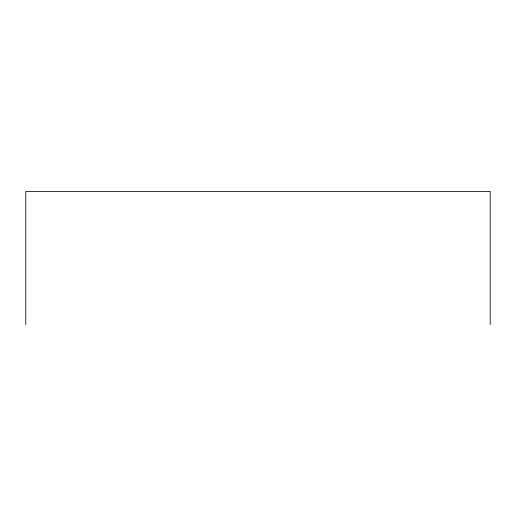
<?xml version="1.0" encoding="UTF-8"?>
<svg xmlns="http://www.w3.org/2000/svg" width="516" height="516" viewBox="0 0 516 516"><rect width="100%" height="100%" fill="white"/><g stroke="black" fill="none" stroke-linecap="round" stroke-linejoin="round"><path stroke-width="0.77" d="M490.2 324.57L490.2 191.43L25.8 191.43L25.8 324.57"/></g></svg>
